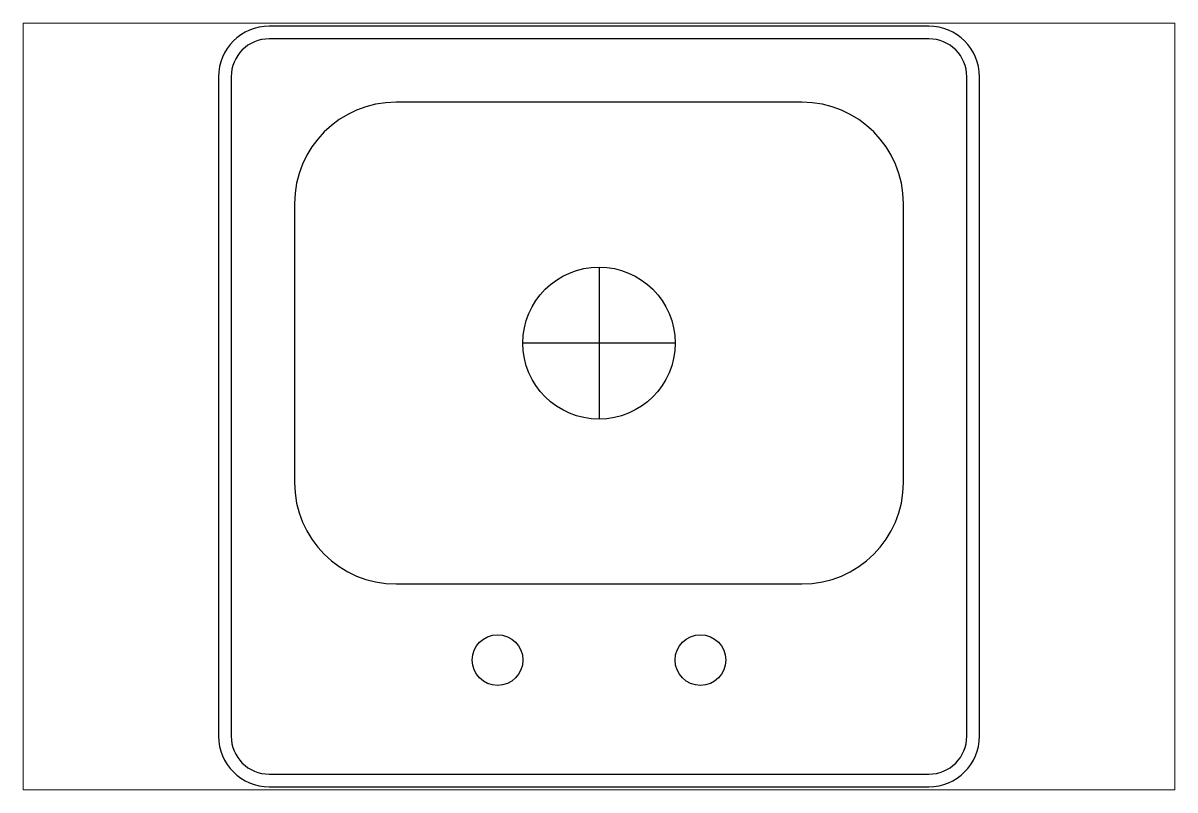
# Paper-space layout 'Layout1' of a CAD drawing. Header units: inches. Extents: x 0 to 35.9, y 0 to 23.9.
# The model-space entities are those that its viewports show. They can reach past a viewport. Long polylines and large blocks are cut down to what shows.
import ezdxf

# ---------------------------------------------------------------- set-up
doc = ezdxf.new("R2010")
doc.units = ezdxf.units.IN
doc.header["$LTSCALE"] = 0.5
doc.header["$MEASUREMENT"] = 0
doc.layers.add('g-anno-nplt', color=4, linetype='Continuous')

msp = doc.modelspace()

# ---------------------------------------------------------------- linework, layer by layer
for p, q in [((6.5, 15), (-6.5, 15)), ((6.5, 14.75), (-6.5, 14.75)), ((-7.5, 14), (-7.5, 1)), ((-7.25, 14), (-7.25, 1)), ((7.25, 1), (7.25, 14)), ((7.5, 1), (7.5, 14)), ((4, 13.5), (-4, 13.5)), ((-6, 11.5), (-6, 6)), ((6, 6), (6, 11.5)), ((0, 10.25), (0, 7.25)), ((1.5, 8.75), (-1.5, 8.75)), ((-4, 4), (4, 4)), ((-6.5, 0.25), (6.5, 0.25)), ((-6.5, 0), (6.5, 0))]:
    msp.add_line(p, q)
for centre, radius in [((0, 8.75), 1.5), ((-2, 2.5), 0.5), ((2, 2.5), 0.5)]:
    msp.add_circle(centre, radius)
for centre, radius, start, end in [((-6.5, 14), 1, 90, 180), ((6.5, 14), 1, 0, 90), ((-6.5, 14), 0.75, 90, 180), ((6.5, 14), 0.75, 0, 90), ((-4, 11.5), 2, 90, 180), ((4, 11.5), 2, 360, 90), ((-4, 6), 2, 180, 270), ((4, 6), 2, 270, 360), ((-6.5, 1), 1, 180, 270), ((-6.5, 1), 0.75, 180, 270), ((6.5, 1), 0.75, 270, 0), ((6.5, 1), 1, 270, 0)]:
    msp.add_arc(centre, radius, start, end)

psp = doc.layouts.get("Layout1")

# ---------------------------------------------------------------- viewports
at = {"layer": 'g-anno-nplt', "view_target_point": (783.946, 1377.134)}
psp.add_viewport(center=(17.969, 11.969), size=(35.937, 23.93726), view_center_point=(-783.946, -1369.634), view_height=15.12312, dxfattribs=at)

doc.saveas('drawing.dxf')
